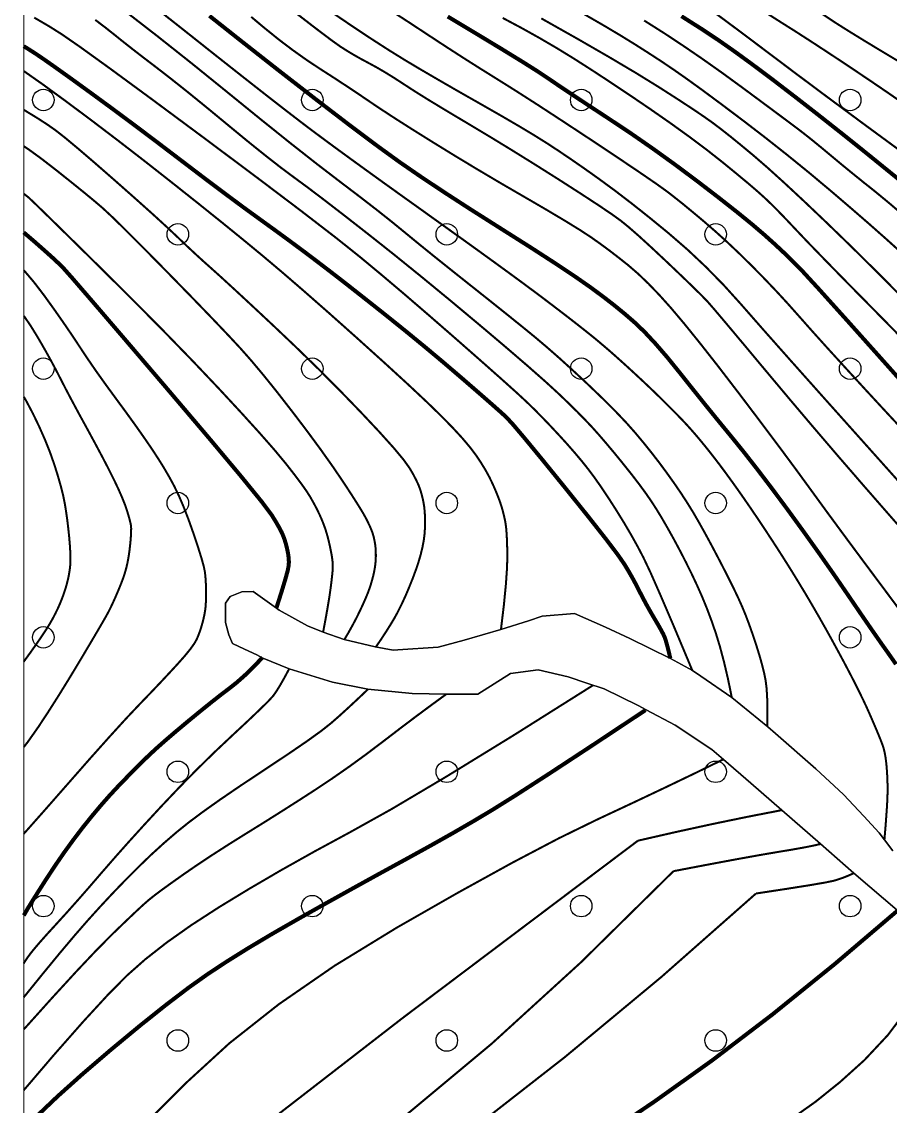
# Model space of a CAD drawing. Extents: x 396500 to 398250, y 1005980 to 1008200.
# Drawn here: x 396499.92 to 396532.22, y 1006619.97 to 1006660.33 of the extents above; entities that cross this region are included whole.
import ezdxf

# ---------------------------------------------------------------- set-up
doc = ezdxf.new("R2010")
doc.units = 0
doc.header["$LTSCALE"] = 0.5
doc.layers.get('0').update_dxf_attribs({"linetype": 'CONTINUOUS'})
doc.layers.add('ASSIST', color=7, linetype='CONTINUOUS', plot=False)
for name, color, linetype in [('DGX', 2, 'CONTINUOUS'), ('DMTZ', 3, 'CONTINUOUS'), ('ZBTZ', 3, 'CONTINUOUS')]:
    doc.layers.add(name, color=color, linetype=linetype)
doc.layers.add('绘图层', color=6, linetype='CONTINUOUS', lineweight=5)
doc.linetypes.add('10421', pattern='A,2,[150,AAA.SHX,S=1,R=0,X=0,Y=1],1e-11', length=2)
doc.linetypes.add('1161', pattern='A,0,[149,AAA.SHX,S=0.15,R=0,X=0,Y=0],-1.6', length=1.6)

# ---------------------------------------------------------------- blocks, each defined once
blk = doc.blocks.new('gc326')
blk.add_circle((0, 0), 0.8)

msp = doc.modelspace()

# ---------------------------------------------------------------- linework, layer by layer
at = {"layer": 'ASSIST', "linetype": '1161'}
msp.add_lwpolyline([(396532.561, 1006627.193), (396530.873, 1006628.65), (396529.628, 1006629.735), (396528.192, 1006630.995), (396527.041, 1006632.003), (396526.017, 1006632.884), (396525.589, 1006633.254), (396524.226, 1006634.159), (396523.144, 1006634.732), (396522.85, 1006634.887), (396521.589, 1006635.515), (396520.944, 1006635.725), (396520.251, 1006635.951), (396519.135, 1006636.217), (396518.096, 1006636.078), (396516.883, 1006635.307), (396515.715, 1006635.312), (396514.441, 1006635.333), (396512.8, 1006635.491), (396511.478, 1006635.755), (396509.869, 1006636.248), (396508.867, 1006636.66), (396508.667, 1006636.778), (396508.214, 1006636.989), (396507.76, 1006637.2), (396507.631, 1006637.52), (396507.502, 1006637.974), (396507.502, 1006638.395), (396507.502, 1006638.697), (396507.674, 1006638.945), (396508.106, 1006639.118), (396508.529, 1006639.127), (396509.394, 1006638.512), (396509.498, 1006638.437), (396510.552, 1006637.855), (396511.133, 1006637.616), (396511.921, 1006637.348), (396513.068, 1006637.076), (396513.74, 1006636.949), (396513.914, 1006636.96), (396515.41, 1006637.056), (396516.373, 1006637.316), (396517.747, 1006637.721), (396518.765, 1006638.044), (396519.28, 1006638.212), (396520.477, 1006638.307), (396521.628, 1006637.799), (396522.537, 1006637.385), (396524.046, 1006636.642), (396524.864, 1006636.191), (396525.183, 1006635.978), (396526.33, 1006635.19), (396527.672, 1006634.096), (396527.956, 1006633.85), (396529.457, 1006632.529), (396530.487, 1006631.577), (396531.235, 1006630.774), (396531.812, 1006630.152), (396532.007, 1006629.896), (396532.319, 1006629.481)], dxfattribs=at)
at = {"layer": 'DGX', "linetype": 'Continuous', "const_width": 0.075}
for points, elevation in [([(396500.392, 1006660.486), (396500.923, 1006660.176), (396501.404, 1006659.874), (396502.075, 1006659.41), (396503.18, 1006658.613), (396504.718, 1006657.483), (396506.689, 1006656.02), (396508.693, 1006654.521), (396510.33, 1006653.282), (396511.599, 1006652.303), (396512.5, 1006651.584), (396513.261, 1006650.952), (396514.107, 1006650.236), (396515.038, 1006649.434), (396516.056, 1006648.547), (396517.016, 1006647.702), (396517.778, 1006647.026), (396518.342, 1006646.519), (396518.706, 1006646.181), (396518.98, 1006645.915), (396519.269, 1006645.623), (396519.574, 1006645.305), (396519.894, 1006644.962), (396520.21, 1006644.615), (396520.499, 1006644.284), (396520.762, 1006643.971), (396520.998, 1006643.674), (396521.231, 1006643.362), (396521.483, 1006643.003), (396521.754, 1006642.596), (396522.044, 1006642.142), (396522.331, 1006641.676), (396522.593, 1006641.23), (396522.829, 1006640.805), (396523.041, 1006640.401), (396523.305, 1006639.843), (396523.696, 1006638.955), (396524.216, 1006637.737), (396524.864, 1006636.191)], 39.5), ([(396502.661, 1006660.402), (396503.054, 1006660.103), (396503.366, 1006659.855), (396503.667, 1006659.613), (396504.026, 1006659.33), (396504.443, 1006659.006), (396504.919, 1006658.643), (396505.462, 1006658.222), (396506.083, 1006657.729), (396506.78, 1006657.162), (396507.555, 1006656.522), (396508.322, 1006655.89), (396508.997, 1006655.347), (396509.578, 1006654.893), (396510.067, 1006654.529), (396510.571, 1006654.158), (396511.196, 1006653.684), (396511.943, 1006653.107), (396512.812, 1006652.428), (396513.764, 1006651.673), (396514.759, 1006650.868), (396515.798, 1006650.013), (396516.882, 1006649.108), (396517.898, 1006648.248), (396518.736, 1006647.527), (396519.397, 1006646.944), (396519.881, 1006646.5), (396520.256, 1006646.141), (396520.59, 1006645.811), (396520.884, 1006645.511), (396521.139, 1006645.241), (396521.385, 1006644.966), (396521.658, 1006644.649), (396521.957, 1006644.292), (396522.282, 1006643.894), (396522.601, 1006643.494), (396522.881, 1006643.129), (396523.122, 1006642.801), (396523.325, 1006642.508), (396523.516, 1006642.214), (396523.72, 1006641.879), (396523.937, 1006641.504), (396524.169, 1006641.088), (396524.401, 1006640.655), (396524.623, 1006640.223), (396524.834, 1006639.795), (396525.035, 1006639.369), (396525.226, 1006638.938), (396525.407, 1006638.496), (396525.577, 1006638.042), (396525.738, 1006637.577), (396525.891, 1006637.074), (396526.041, 1006636.509), (396526.188, 1006635.881), (396526.33, 1006635.19)], 39), ([(396503.684, 1006660.794), (396504.968, 1006659.798), (396506.264, 1006658.77), (396507.574, 1006657.709), (396508.822, 1006656.694), (396509.933, 1006655.802), (396510.908, 1006655.035), (396511.746, 1006654.392), (396512.474, 1006653.838), (396513.118, 1006653.34), (396513.678, 1006652.896), (396514.154, 1006652.507), (396514.634, 1006652.112), (396515.206, 1006651.648), (396515.87, 1006651.115), (396516.626, 1006650.514), (396517.378, 1006649.916), (396518.031, 1006649.393), (396518.585, 1006648.946), (396519.039, 1006648.574), (396519.464, 1006648.214), (396519.932, 1006647.803), (396520.441, 1006647.34), (396520.993, 1006646.826), (396521.532, 1006646.308), (396522.005, 1006645.836), (396522.411, 1006645.408), (396522.75, 1006645.025), (396523.052, 1006644.662), (396523.348, 1006644.294), (396523.637, 1006643.919), (396523.92, 1006643.537), (396524.189, 1006643.159), (396524.439, 1006642.793), (396524.67, 1006642.438), (396524.882, 1006642.095), (396525.095, 1006641.729), (396525.331, 1006641.306), (396525.591, 1006640.826), (396525.873, 1006640.289), (396526.147, 1006639.757), (396526.378, 1006639.294), (396526.567, 1006638.898), (396526.714, 1006638.571), (396526.842, 1006638.261), (396526.971, 1006637.919), (396527.104, 1006637.545), (396527.239, 1006637.138), (396527.363, 1006636.738), (396527.463, 1006636.382), (396527.539, 1006636.071), (396527.591, 1006635.804), (396527.626, 1006635.515), (396527.647, 1006635.136), (396527.657, 1006634.669), (396527.654, 1006634.112)], 38.5), ([(396532.007, 1006629.896), (396532.034, 1006630.225), (396532.058, 1006630.526), (396532.078, 1006630.799), (396532.095, 1006631.045), (396532.108, 1006631.262), (396532.117, 1006631.452), (396532.122, 1006631.615), (396532.123, 1006631.749), (396532.123, 1006631.869), (396532.121, 1006631.987), (396532.117, 1006632.104), (396532.113, 1006632.218), (396532.107, 1006632.331), (396532.1, 1006632.443), (396532.092, 1006632.553), (396532.083, 1006632.66), (396532.072, 1006632.765), (396532.06, 1006632.864), (396532.047, 1006632.958), (396532.032, 1006633.046), (396532.017, 1006633.128), (396532, 1006633.206), (396531.981, 1006633.278), (396531.962, 1006633.344), (396531.936, 1006633.419), (396531.9, 1006633.517), (396531.853, 1006633.638), (396531.794, 1006633.782), (396531.725, 1006633.948), (396531.645, 1006634.137), (396531.554, 1006634.349), (396531.452, 1006634.584), (396531.336, 1006634.842), (396531.203, 1006635.125), (396531.053, 1006635.432), (396530.887, 1006635.764), (396530.703, 1006636.12), (396530.503, 1006636.5), (396530.286, 1006636.904), (396530.052, 1006637.333), (396529.808, 1006637.773), (396529.56, 1006638.209), (396529.31, 1006638.642), (396529.057, 1006639.071), (396528.8, 1006639.496), (396528.541, 1006639.919), (396528.278, 1006640.337), (396528.013, 1006640.753), (396527.748, 1006641.159), (396527.49, 1006641.551), (396527.237, 1006641.929), (396526.99, 1006642.292), (396526.749, 1006642.641), (396526.514, 1006642.976), (396526.284, 1006643.296), (396526.061, 1006643.602), (396525.843, 1006643.894), (396525.629, 1006644.172), (396525.421, 1006644.436), (396525.218, 1006644.686), (396525.02, 1006644.923), (396524.826, 1006645.146), (396524.638, 1006645.355), (396524.454, 1006645.55), (396524.271, 1006645.739), (396524.081, 1006645.932), (396523.885, 1006646.128), (396523.683, 1006646.327), (396523.476, 1006646.529), (396523.262, 1006646.734), (396523.042, 1006646.942), (396522.817, 1006647.152), (396522.592, 1006647.36), (396522.376, 1006647.558), (396522.167, 1006647.746), (396521.967, 1006647.925), (396521.775, 1006648.094), (396521.59, 1006648.253), (396521.414, 1006648.402), (396521.246, 1006648.542), (396521.072, 1006648.684), (396520.877, 1006648.839), (396520.662, 1006649.009), (396520.427, 1006649.193), (396520.172, 1006649.391), (396519.896, 1006649.603), (396519.6, 1006649.829), (396519.283, 1006650.069), (396518.928, 1006650.335), (396518.516, 1006650.641), (396518.046, 1006650.986), (396517.519, 1006651.37), (396516.935, 1006651.793), (396516.293, 1006652.256), (396515.594, 1006652.757), (396514.838, 1006653.299), (396514.082, 1006653.84), (396513.384, 1006654.341), (396512.743, 1006654.804), (396512.16, 1006655.227), (396511.634, 1006655.611), (396511.166, 1006655.956), (396510.756, 1006656.262), (396510.403, 1006656.528), (396510.058, 1006656.793), (396509.669, 1006657.093), (396509.237, 1006657.429), (396508.763, 1006657.8), (396508.245, 1006658.207), (396507.684, 1006658.65), (396507.079, 1006659.128), (396506.432, 1006659.642), (396505.774, 1006660.164), (396505.138, 1006660.665)], 38), ([(396533.093, 1006637.743), (396532.211, 1006638.931), (396531.303, 1006640.149), (396530.507, 1006641.223), (396529.823, 1006642.153), (396529.252, 1006642.939), (396528.7, 1006643.696), (396528.073, 1006644.543), (396527.371, 1006645.479), (396526.595, 1006646.505), (396525.828, 1006647.505), (396525.153, 1006648.365), (396524.571, 1006649.086), (396524.081, 1006649.668), (396523.648, 1006650.152), (396523.236, 1006650.581), (396522.847, 1006650.954), (396522.479, 1006651.272), (396522.125, 1006651.553), (396521.78, 1006651.819), (396521.442, 1006652.068), (396521.112, 1006652.302), (396520.713, 1006652.565), (396520.167, 1006652.902), (396519.475, 1006653.315), (396518.637, 1006653.803), (396517.74, 1006654.324), (396516.871, 1006654.839), (396516.03, 1006655.347), (396515.216, 1006655.848), (396514.468, 1006656.316), (396513.821, 1006656.728), (396513.276, 1006657.084), (396512.833, 1006657.382), (396512.425, 1006657.66), (396511.987, 1006657.951), (396511.519, 1006658.258), (396511.021, 1006658.578), (396510.508, 1006658.919), (396509.993, 1006659.285), (396509.478, 1006659.676), (396508.962, 1006660.093), (396508.459, 1006660.514)], 37), ([(396532.792, 1006641.288), (396532.121, 1006642.053), (396531.267, 1006643.032), (396530.325, 1006644.121), (396529.392, 1006645.211), (396528.467, 1006646.304), (396527.55, 1006647.399), (396526.733, 1006648.378), (396526.11, 1006649.122), (396525.679, 1006649.631), (396525.441, 1006649.905), (396525.239, 1006650.115), (396524.919, 1006650.433), (396524.479, 1006650.858), (396523.921, 1006651.39), (396523.349, 1006651.926), (396522.872, 1006652.362), (396522.487, 1006652.698), (396522.197, 1006652.934), (396521.871, 1006653.168), (396521.382, 1006653.499), (396520.73, 1006653.926), (396519.915, 1006654.45), (396519.027, 1006655.011), (396518.158, 1006655.551), (396517.309, 1006656.07), (396516.479, 1006656.567), (396515.717, 1006657.022), (396515.071, 1006657.414), (396514.542, 1006657.744), (396514.13, 1006658.012), (396513.783, 1006658.238), (396513.45, 1006658.444), (396513.132, 1006658.63), (396512.828, 1006658.795), (396512.539, 1006658.95), (396512.266, 1006659.105), (396512.01, 1006659.259), (396511.77, 1006659.412), (396511.417, 1006659.665), (396510.822, 1006660.115), (396509.985, 1006660.762)], 36.5), ([(396511.376, 1006660.739), (396512.191, 1006660.185), (396512.927, 1006659.696), (396513.583, 1006659.273), (396514.159, 1006658.916), (396514.734, 1006658.572), (396515.388, 1006658.19), (396516.119, 1006657.768), (396516.928, 1006657.307), (396517.722, 1006656.854), (396518.407, 1006656.454), (396518.983, 1006656.108), (396519.45, 1006655.816), (396519.882, 1006655.533), (396520.352, 1006655.215), (396520.861, 1006654.862), (396521.407, 1006654.473), (396521.992, 1006654.043), (396522.615, 1006653.565), (396523.276, 1006653.04), (396523.976, 1006652.466), (396524.683, 1006651.853), (396525.369, 1006651.207), (396526.034, 1006650.528), (396526.677, 1006649.816), (396527.457, 1006648.925), (396528.534, 1006647.709), (396529.907, 1006646.167), (396531.577, 1006644.299), (396533.216, 1006642.464)], 36), ([(396513.777, 1006660.667), (396514.346, 1006660.297), (396514.99, 1006659.873), (396515.663, 1006659.431), (396516.322, 1006659.005), (396516.965, 1006658.597), (396517.594, 1006658.205), (396518.279, 1006657.775), (396519.095, 1006657.252), (396520.04, 1006656.635), (396521.115, 1006655.926), (396522.144, 1006655.24), (396522.953, 1006654.694), (396523.541, 1006654.29), (396523.909, 1006654.026), (396524.188, 1006653.81), (396524.512, 1006653.552), (396524.879, 1006653.249), (396525.291, 1006652.904), (396525.73, 1006652.523), (396526.178, 1006652.116), (396526.636, 1006651.682), (396527.102, 1006651.222), (396527.562, 1006650.753), (396528, 1006650.292), (396528.416, 1006649.84), (396528.81, 1006649.397), (396529.255, 1006648.893), (396529.823, 1006648.261), (396530.515, 1006647.5), (396531.331, 1006646.61), (396532.143, 1006645.731), (396532.823, 1006645.001)], 35.5), ([(396517.809, 1006660.475), (396518.506, 1006660.104), (396519.181, 1006659.727), (396519.834, 1006659.345), (396520.465, 1006658.957), (396521.106, 1006658.547), (396521.792, 1006658.098), (396522.522, 1006657.611), (396523.296, 1006657.084), (396524.061, 1006656.551), (396524.766, 1006656.042), (396525.409, 1006655.559), (396525.992, 1006655.1), (396526.502, 1006654.682), (396526.932, 1006654.325), (396527.279, 1006654.027), (396527.545, 1006653.788), (396527.786, 1006653.557), (396528.061, 1006653.282), (396528.369, 1006652.963), (396528.71, 1006652.601), (396529.164, 1006652.122), (396529.808, 1006651.456), (396530.644, 1006650.601), (396531.671, 1006649.558), (396532.719, 1006648.491)], 34.5), ([(396519.247, 1006660.457), (396520.605, 1006659.69), (396521.783, 1006659.01), (396522.78, 1006658.418), (396523.596, 1006657.914), (396524.268, 1006657.484), (396524.83, 1006657.116), (396525.284, 1006656.81), (396525.628, 1006656.566), (396525.939, 1006656.33), (396526.295, 1006656.049), (396526.696, 1006655.722), (396527.142, 1006655.351), (396527.662, 1006654.9), (396528.286, 1006654.335), (396529.014, 1006653.657), (396529.847, 1006652.865), (396530.768, 1006651.972), (396531.761, 1006650.989), (396532.825, 1006649.917)], 34), ([(396520.841, 1006660.614), (396521.601, 1006660.175), (396522.201, 1006659.817), (396522.711, 1006659.502), (396523.201, 1006659.191), (396523.672, 1006658.884), (396524.123, 1006658.581), (396524.617, 1006658.236), (396525.215, 1006657.804), (396525.917, 1006657.283), (396526.724, 1006656.676), (396527.572, 1006656.024), (396528.395, 1006655.373), (396529.195, 1006654.723), (396529.97, 1006654.074), (396530.71, 1006653.441), (396531.405, 1006652.838), (396532.053, 1006652.265), (396532.655, 1006651.723)], 33.5), ([(396525.742, 1006660.634), (396526.634, 1006659.971), (396527.618, 1006659.23), (396528.71, 1006658.407), (396529.927, 1006657.498), (396531.269, 1006656.504), (396532.737, 1006655.425)], 32), ([(396527.608, 1006660.663), (396528.15, 1006660.318), (396528.699, 1006659.972), (396529.307, 1006659.58), (396529.976, 1006659.142), (396530.704, 1006658.659), (396531.43, 1006658.171), (396532.09, 1006657.722), (396532.685, 1006657.31)], 31.5), ([(396529.662, 1006660.642), (396530.238, 1006660.262), (396530.677, 1006659.985), (396531.237, 1006659.64), (396531.917, 1006659.228), (396532.718, 1006658.747)], 31), ([(396523.072, 1006660.378), (396523.813, 1006659.909), (396524.518, 1006659.443), (396525.244, 1006658.946), (396525.991, 1006658.417), (396526.757, 1006657.857), (396527.466, 1006657.331), (396528.039, 1006656.905), (396528.475, 1006656.579), (396528.776, 1006656.354), (396529.028, 1006656.16), (396529.318, 1006655.929), (396529.647, 1006655.661), (396530.014, 1006655.355), (396530.406, 1006655.028), (396530.81, 1006654.697), (396531.225, 1006654.361), (396531.653, 1006654.021), (396532.187, 1006653.581), (396532.924, 1006652.949)], 33), ([(396500, 1006658.499), (396500.025, 1006658.482), (396500.694, 1006658.012), (396501.538, 1006657.396), (396502.483, 1006656.691), (396503.452, 1006655.954), (396504.446, 1006655.186), (396505.465, 1006654.385), (396506.451, 1006653.602), (396507.347, 1006652.883), (396508.151, 1006652.229), (396508.865, 1006651.64), (396509.588, 1006651.03), (396510.42, 1006650.311), (396511.361, 1006649.484), (396512.41, 1006648.548), (396513.432, 1006647.625), (396514.293, 1006646.836), (396514.991, 1006646.181), (396515.527, 1006645.66), (396515.95, 1006645.228), (396516.307, 1006644.84), (396516.598, 1006644.495), (396516.824, 1006644.195), (396517.008, 1006643.919), (396517.173, 1006643.648), (396517.319, 1006643.381), (396517.445, 1006643.118), (396517.554, 1006642.869), (396517.645, 1006642.643), (396517.72, 1006642.44), (396517.778, 1006642.26), (396517.824, 1006642.095), (396517.863, 1006641.934), (396517.897, 1006641.78), (396517.923, 1006641.63), (396517.945, 1006641.451), (396517.962, 1006641.205), (396517.975, 1006640.893), (396517.984, 1006640.515), (396517.974, 1006640.032), (396517.931, 1006639.406), (396517.856, 1006638.635), (396517.747, 1006637.721)], 40.5), ([(396500, 1006657.055), (396500.067, 1006657.016), (396500.511, 1006656.745), (396500.886, 1006656.502), (396501.192, 1006656.287), (396501.533, 1006656.019), (396502.015, 1006655.618), (396502.637, 1006655.084), (396503.399, 1006654.418), (396504.168, 1006653.737), (396504.813, 1006653.159), (396505.332, 1006652.684), (396505.725, 1006652.313), (396506.05, 1006652.003), (396506.362, 1006651.711), (396506.661, 1006651.437), (396506.948, 1006651.181), (396507.302, 1006650.863), (396507.805, 1006650.402), (396508.457, 1006649.797), (396509.257, 1006649.049), (396510.117, 1006648.232), (396510.95, 1006647.42), (396511.755, 1006646.611), (396512.532, 1006645.807), (396513.219, 1006645.075), (396513.751, 1006644.483), (396514.128, 1006644.032), (396514.351, 1006643.72), (396514.485, 1006643.488), (396514.596, 1006643.276), (396514.684, 1006643.084), (396514.748, 1006642.911), (396514.797, 1006642.749), (396514.837, 1006642.588), (396514.87, 1006642.428), (396514.894, 1006642.269), (396514.911, 1006642.102), (396514.921, 1006641.918), (396514.924, 1006641.716), (396514.92, 1006641.496), (396514.905, 1006641.264), (396514.874, 1006641.023), (396514.827, 1006640.774), (396514.765, 1006640.517), (396514.686, 1006640.244), (396514.587, 1006639.948), (396514.47, 1006639.63), (396514.333, 1006639.288), (396514.189, 1006638.95), (396514.048, 1006638.645), (396513.912, 1006638.372), (396513.779, 1006638.13), (396513.638, 1006637.895), (396513.478, 1006637.64), (396513.298, 1006637.365), (396513.099, 1006637.07)], 41), ([(396500, 1006655.702), (396500.194, 1006655.574), (396500.65, 1006655.242), (396501.204, 1006654.813), (396501.763, 1006654.368), (396502.235, 1006653.986), (396502.621, 1006653.668), (396502.921, 1006653.412), (396503.267, 1006653.091), (396503.791, 1006652.579), (396504.494, 1006651.874), (396505.376, 1006650.977), (396506.273, 1006650.057), (396507.02, 1006649.283), (396507.618, 1006648.654), (396508.066, 1006648.172), (396508.467, 1006647.718), (396508.92, 1006647.177), (396509.426, 1006646.547), (396509.985, 1006645.828), (396510.542, 1006645.094), (396511.041, 1006644.416), (396511.482, 1006643.795), (396511.866, 1006643.23), (396512.187, 1006642.74), (396512.439, 1006642.344), (396512.623, 1006642.042), (396512.738, 1006641.833), (396512.813, 1006641.681), (396512.876, 1006641.547), (396512.925, 1006641.432), (396512.962, 1006641.334), (396512.991, 1006641.243), (396513.017, 1006641.146), (396513.04, 1006641.044), (396513.061, 1006640.935), (396513.077, 1006640.82), (396513.088, 1006640.699), (396513.093, 1006640.57), (396513.094, 1006640.436), (396513.089, 1006640.296), (396513.076, 1006640.155), (396513.057, 1006640.013), (396513.03, 1006639.868), (396512.998, 1006639.721), (396512.959, 1006639.571), (396512.915, 1006639.419), (396512.865, 1006639.264), (396512.803, 1006639.093), (396512.722, 1006638.895), (396512.623, 1006638.67), (396512.505, 1006638.417), (396512.374, 1006638.15), (396512.233, 1006637.883), (396512.084, 1006637.615), (396511.927, 1006637.346)], 41.5), ([(396500, 1006653.932), (396500.05, 1006653.896), (396500.172, 1006653.801), (396500.405, 1006653.58), (396500.935, 1006653.064), (396501.76, 1006652.254), (396502.88, 1006651.15), (396504.104, 1006649.934), (396505.239, 1006648.786), (396506.285, 1006647.707), (396507.243, 1006646.696), (396508.084, 1006645.788), (396508.783, 1006645.017), (396509.338, 1006644.384), (396509.75, 1006643.887), (396510.061, 1006643.489), (396510.315, 1006643.152), (396510.51, 1006642.876), (396510.647, 1006642.661), (396510.75, 1006642.48), (396510.844, 1006642.308), (396510.928, 1006642.144), (396511.002, 1006641.989), (396511.069, 1006641.839), (396511.13, 1006641.69), (396511.185, 1006641.542), (396511.235, 1006641.396), (396511.281, 1006641.242), (396511.326, 1006641.072), (396511.37, 1006640.886), (396511.414, 1006640.682), (396511.451, 1006640.485), (396511.477, 1006640.314), (396511.491, 1006640.171), (396511.494, 1006640.055), (396511.488, 1006639.93), (396511.472, 1006639.757), (396511.448, 1006639.539), (396511.415, 1006639.273), (396511.369, 1006638.953), (396511.307, 1006638.57), (396511.228, 1006638.125), (396511.133, 1006637.616)], 41.5), ([(396500, 1006651.088), (396500.018, 1006651.07), (396500.38, 1006650.643), (396500.752, 1006650.157), (396501.116, 1006649.651), (396501.458, 1006649.164), (396501.777, 1006648.696), (396502.074, 1006648.248), (396502.372, 1006647.798), (396502.695, 1006647.327), (396503.045, 1006646.836), (396503.42, 1006646.323), (396503.792, 1006645.817), (396504.134, 1006645.343), (396504.445, 1006644.903), (396504.725, 1006644.495), (396504.978, 1006644.111), (396505.208, 1006643.743), (396505.414, 1006643.39), (396505.596, 1006643.053), (396505.769, 1006642.694), (396505.947, 1006642.279), (396506.13, 1006641.805), (396506.318, 1006641.275), (396506.487, 1006640.766), (396506.613, 1006640.361), (396506.697, 1006640.058), (396506.737, 1006639.857), (396506.755, 1006639.701), (396506.768, 1006639.532), (396506.776, 1006639.349), (396506.78, 1006639.152), (396506.78, 1006638.959), (396506.776, 1006638.785), (396506.768, 1006638.632), (396506.756, 1006638.499), (396506.737, 1006638.372), (396506.712, 1006638.236), (396506.68, 1006638.091), (396506.64, 1006637.937), (396506.594, 1006637.781), (396506.544, 1006637.631), (396506.49, 1006637.487), (396506.431, 1006637.348), (396506.341, 1006637.19), (396506.193, 1006636.984), (396505.988, 1006636.733), (396505.725, 1006636.435), (396505.416, 1006636.1), (396505.076, 1006635.736), (396504.703, 1006635.344), (396504.299, 1006634.924), (396503.814, 1006634.411), (396503.203, 1006633.74), (396502.463, 1006632.911), (396501.597, 1006631.924), (396500.715, 1006630.918), (396500, 1006630.112)], 43), ([(396500, 1006649.391), (396500.027, 1006649.356), (396500.263, 1006649.011), (396500.512, 1006648.606), (396500.756, 1006648.185), (396500.976, 1006647.792), (396501.173, 1006647.426), (396501.347, 1006647.089), (396501.531, 1006646.729), (396501.758, 1006646.297), (396502.029, 1006645.791), (396502.345, 1006645.213), (396502.661, 1006644.631), (396502.936, 1006644.114), (396503.171, 1006643.661), (396503.364, 1006643.274), (396503.523, 1006642.937), (396503.655, 1006642.638), (396503.76, 1006642.375), (396503.838, 1006642.15), (396503.895, 1006641.959), (396503.94, 1006641.801), (396503.971, 1006641.673), (396503.989, 1006641.578), (396503.996, 1006641.476), (396503.993, 1006641.331), (396503.982, 1006641.142), (396503.962, 1006640.909), (396503.934, 1006640.663), (396503.901, 1006640.434), (396503.863, 1006640.222), (396503.819, 1006640.027), (396503.764, 1006639.831), (396503.692, 1006639.614), (396503.603, 1006639.378), (396503.497, 1006639.121), (396503.388, 1006638.87), (396503.287, 1006638.649), (396503.195, 1006638.458), (396503.112, 1006638.299), (396502.99, 1006638.083), (396502.782, 1006637.725), (396502.488, 1006637.226), (396502.107, 1006636.584), (396501.691, 1006635.894), (396501.291, 1006635.247), (396500.908, 1006634.644), (396500.54, 1006634.085), (396500.158, 1006633.542), (396500, 1006633.336)], 43.5), ([(396500, 1006646.382), (396500.079, 1006646.25), (396500.34, 1006645.756), (396500.581, 1006645.254), (396500.795, 1006644.769), (396500.981, 1006644.301), (396501.139, 1006643.85), (396501.272, 1006643.428), (396501.381, 1006643.046), (396501.466, 1006642.703), (396501.527, 1006642.4), (396501.575, 1006642.109), (396501.618, 1006641.802), (396501.657, 1006641.48), (396501.692, 1006641.143), (396501.719, 1006640.82), (396501.734, 1006640.541), (396501.738, 1006640.306), (396501.73, 1006640.116), (396501.711, 1006639.946), (396501.684, 1006639.773), (396501.648, 1006639.597), (396501.604, 1006639.418), (396501.552, 1006639.237), (396501.492, 1006639.054), (396501.425, 1006638.87), (396501.35, 1006638.684), (396501.268, 1006638.499), (396501.178, 1006638.314), (396501.082, 1006638.13), (396500.979, 1006637.947), (396500.852, 1006637.741), (396500.685, 1006637.487), (396500.477, 1006637.184), (396500.23, 1006636.834), (396500, 1006636.519)], 44)]:
    msp.add_lwpolyline(points, dxfattribs=dict(at, elevation=elevation))
at = {"layer": 'DGX', "color": 3, "linetype": 'Continuous', "lineweight": -2, "const_width": 0.15}
for points, elevation in [([(396506.904, 1006660.554), (396508.049, 1006659.646), (396509.47, 1006658.529), (396510.923, 1006657.4), (396512.159, 1006656.453), (396513.179, 1006655.689), (396513.982, 1006655.107), (396514.739, 1006654.585), (396515.619, 1006653.998), (396516.622, 1006653.348), (396517.748, 1006652.633), (396518.847, 1006651.937), (396519.769, 1006651.34), (396520.514, 1006650.843), (396521.082, 1006650.446), (396521.544, 1006650.104), (396521.973, 1006649.771), (396522.367, 1006649.448), (396522.728, 1006649.134), (396523.091, 1006648.785), (396523.492, 1006648.354), (396523.933, 1006647.843), (396524.412, 1006647.251), (396524.905, 1006646.63), (396525.386, 1006646.03), (396525.854, 1006645.453), (396526.309, 1006644.899), (396526.777, 1006644.321), (396527.281, 1006643.676), (396527.823, 1006642.964), (396528.402, 1006642.184), (396528.989, 1006641.376), (396529.557, 1006640.581), (396530.105, 1006639.797), (396530.634, 1006639.026), (396531.12, 1006638.312), (396531.54, 1006637.701), (396531.894, 1006637.193), (396532.182, 1006636.787), (396532.436, 1006636.424)], 37.5), ([(396515.767, 1006660.526), (396516.779, 1006659.919), (396517.761, 1006659.325), (396518.547, 1006658.842), (396519.137, 1006658.469), (396519.531, 1006658.206), (396519.893, 1006657.958), (396520.385, 1006657.629), (396521.006, 1006657.218), (396521.757, 1006656.725), (396522.576, 1006656.18), (396523.4, 1006655.608), (396524.229, 1006655.01), (396525.063, 1006654.387), (396525.845, 1006653.786), (396526.517, 1006653.257), (396527.08, 1006652.799), (396527.532, 1006652.412), (396527.921, 1006652.063), (396528.29, 1006651.718), (396528.64, 1006651.375), (396528.971, 1006651.036), (396529.536, 1006650.421), (396530.588, 1006649.252), (396532.126, 1006647.529), (396534.151, 1006645.251)], 35), ([(396524.457, 1006660.54), (396525.21, 1006660.062), (396525.823, 1006659.655), (396526.41, 1006659.244), (396527.084, 1006658.753), (396527.846, 1006658.182), (396528.695, 1006657.53), (396529.585, 1006656.837), (396530.467, 1006656.14), (396531.341, 1006655.439), (396532.208, 1006654.735), (396533.054, 1006654.046)], 32.5), ([(396500, 1006659.422), (396500.178, 1006659.313), (396500.453, 1006659.137), (396500.761, 1006658.927), (396501.199, 1006658.619), (396501.767, 1006658.212), (396502.465, 1006657.706), (396503.247, 1006657.133), (396504.069, 1006656.522), (396504.93, 1006655.874), (396505.831, 1006655.188), (396506.707, 1006654.521), (396507.496, 1006653.928), (396508.196, 1006653.408), (396508.809, 1006652.963), (396509.367, 1006652.559), (396509.906, 1006652.164), (396510.425, 1006651.779), (396510.924, 1006651.402), (396511.446, 1006651.002), (396512.034, 1006650.545), (396512.687, 1006650.031), (396513.407, 1006649.461), (396514.152, 1006648.862), (396514.882, 1006648.264), (396515.597, 1006647.665), (396516.297, 1006647.066), (396516.921, 1006646.525), (396517.406, 1006646.101), (396517.753, 1006645.793), (396517.961, 1006645.601), (396518.202, 1006645.337), (396518.646, 1006644.812), (396519.293, 1006644.026), (396520.142, 1006642.979), (396520.993, 1006641.919), (396521.643, 1006641.092), (396522.093, 1006640.498), (396522.342, 1006640.138), (396522.488, 1006639.894), (396522.628, 1006639.65), (396522.761, 1006639.404), (396522.887, 1006639.158), (396523.014, 1006638.909), (396523.149, 1006638.657), (396523.292, 1006638.402), (396523.443, 1006638.143), (396523.584, 1006637.904), (396523.694, 1006637.71), (396523.774, 1006637.56), (396523.824, 1006637.455), (396523.865, 1006637.342), (396523.915, 1006637.169), (396523.975, 1006636.935), (396524.046, 1006636.642)], 40), ([(396500, 1006652.493), (396500.388, 1006652.16), (396500.762, 1006651.83), (396501.066, 1006651.557), (396501.3, 1006651.339), (396501.464, 1006651.178), (396501.801, 1006650.798), (396502.553, 1006649.927), (396503.721, 1006648.564), (396505.304, 1006646.71), (396506.892, 1006644.838), (396508.075, 1006643.425), (396508.852, 1006642.47), (396509.223, 1006641.973), (396509.376, 1006641.724), (396509.498, 1006641.512), (396509.59, 1006641.337), (396509.651, 1006641.198), (396509.696, 1006641.074), (396509.737, 1006640.942), (396509.775, 1006640.801), (396509.809, 1006640.651), (396509.837, 1006640.502), (396509.854, 1006640.362), (396509.86, 1006640.231), (396509.855, 1006640.109), (396509.819, 1006639.921), (396509.73, 1006639.592), (396509.588, 1006639.122), (396509.394, 1006638.512)], 42.5), ([(396508.882, 1006636.678), (396508.541, 1006636.322), (396508.222, 1006636.011), (396507.922, 1006635.745), (396507.643, 1006635.524), (396507.346, 1006635.299), (396506.992, 1006635.02), (396506.581, 1006634.689), (396506.114, 1006634.305), (396505.65, 1006633.917), (396505.252, 1006633.575), (396504.918, 1006633.279), (396504.649, 1006633.029), (396504.402, 1006632.788), (396504.133, 1006632.52), (396503.842, 1006632.224), (396503.53, 1006631.902), (396503.204, 1006631.552), (396502.872, 1006631.175), (396502.534, 1006630.772), (396502.189, 1006630.342), (396501.844, 1006629.888), (396501.501, 1006629.415), (396501.161, 1006628.921), (396500.825, 1006628.408), (396500.527, 1006627.94), (396500.303, 1006627.584), (396500.153, 1006627.34), (396500.078, 1006627.206), (396500.014, 1006627.098), (396500, 1006627.078)], 42.5)]:
    msp.add_lwpolyline(points, dxfattribs=dict(at, elevation=elevation))
at = {"layer": 'DGX', "linetype": 'Continuous', "const_width": 0.075}
for points in [[(396509.869, 1006636.248), (396509.684, 1006635.904), (396509.524, 1006635.623), (396509.387, 1006635.403), (396509.274, 1006635.245), (396509.103, 1006635.058), (396508.793, 1006634.751), (396508.344, 1006634.323), (396507.756, 1006633.775), (396507.099, 1006633.156), (396506.444, 1006632.513), (396505.79, 1006631.848), (396505.137, 1006631.159), (396504.507, 1006630.477), (396503.921, 1006629.831), (396503.378, 1006629.219), (396502.878, 1006628.644), (396502.415, 1006628.106), (396501.981, 1006627.611), (396501.577, 1006627.157), (396501.202, 1006626.745), (396500.871, 1006626.383), (396500.601, 1006626.079), (396500.391, 1006625.833), (396500.241, 1006625.646), (396500.129, 1006625.492), (396500.034, 1006625.348), (396500, 1006625.288)], [(396512.8, 1006635.491), (396512.401, 1006635.113), (396512.04, 1006634.777), (396511.715, 1006634.482), (396511.426, 1006634.229), (396511.069, 1006633.947), (396510.54, 1006633.565), (396509.837, 1006633.084), (396508.962, 1006632.502), (396508.064, 1006631.906), (396507.294, 1006631.38), (396506.652, 1006630.924), (396506.137, 1006630.539), (396505.682, 1006630.172), (396505.218, 1006629.772), (396504.744, 1006629.34), (396504.261, 1006628.874), (396503.778, 1006628.389), (396503.304, 1006627.897), (396502.84, 1006627.399), (396502.384, 1006626.895), (396501.897, 1006626.335), (396501.337, 1006625.67), (396500.705, 1006624.901), (396499.999, 1006624.028)], [(396500, 1006620.57), (396501.117, 1006621.879), (396502.22, 1006623.133), (396503.128, 1006624.121), (396503.842, 1006624.843), (396504.519, 1006625.443), (396505.315, 1006626.067), (396506.231, 1006626.715), (396507.267, 1006627.386), (396508.392, 1006628.071), (396509.576, 1006628.763), (396510.818, 1006629.46), (396512.118, 1006630.164), (396513.682, 1006631.036), (396515.713, 1006632.241), (396518.213, 1006633.778), (396521.181, 1006635.648)], [(396515.715, 1006635.312), (396515.17, 1006634.914), (396514.597, 1006634.489), (396513.998, 1006634.036), (396513.372, 1006633.556), (396512.734, 1006633.073), (396512.101, 1006632.612), (396511.473, 1006632.174), (396510.849, 1006631.758), (396510.221, 1006631.352), (396509.578, 1006630.942), (396508.922, 1006630.529), (396508.252, 1006630.113), (396507.6, 1006629.705), (396506.996, 1006629.317), (396506.442, 1006628.949), (396505.937, 1006628.601), (396505.496, 1006628.288), (396505.135, 1006628.027), (396504.855, 1006627.816), (396504.655, 1006627.657), (396504.45, 1006627.478), (396504.157, 1006627.206), (396503.774, 1006626.842), (396503.303, 1006626.387), (396502.709, 1006625.788), (396501.961, 1006624.996), (396501.058, 1006624.011), (396500, 1006622.832)], [(396528.192, 1006630.995), (396526.919, 1006630.748), (396525.603, 1006630.476), (396524.243, 1006630.179), (396522.839, 1006629.858)], [(396529.628, 1006629.735), (396529.363, 1006629.674), (396529.016, 1006629.605), (396528.585, 1006629.528), (396528.07, 1006629.443), (396527.409, 1006629.33), (396526.537, 1006629.173), (396525.455, 1006628.971), (396524.162, 1006628.724)], [(396530.873, 1006628.65), (396530.673, 1006628.562), (396530.481, 1006628.485), (396530.299, 1006628.421), (396530.126, 1006628.368), (396529.819, 1006628.304), (396529.234, 1006628.203), (396528.37, 1006628.066), (396527.229, 1006627.892)]]:
    msp.add_lwpolyline(points, dxfattribs=at)
at = {"layer": 'DGX', "color": 3, "linetype": 'Continuous', "lineweight": -2, "const_width": 0.15}
msp.add_lwpolyline([(396523.12, 1006634.716), (396521.138, 1006633.401), (396519.53, 1006632.345), (396518.295, 1006631.547), (396517.432, 1006631.007), (396516.722, 1006630.583), (396515.943, 1006630.132), (396515.095, 1006629.655), (396514.179, 1006629.15), (396513.218, 1006628.625), (396512.239, 1006628.084), (396511.242, 1006627.529), (396510.227, 1006626.958), (396509.247, 1006626.395), (396508.358, 1006625.865), (396507.559, 1006625.366), (396506.85, 1006624.899), (396506.127, 1006624.385), (396505.287, 1006623.745), (396504.328, 1006622.979), (396503.251, 1006622.087), (396502.188, 1006621.176), (396501.269, 1006620.353), (396500.495, 1006619.616)], dxfattribs=at)
at = {"layer": 'DGX', "linetype": 'Continuous', "const_width": 0.075, "flags": 128}
for points, elevation in [([(396500, 1006614.697), (396500.903, 1006615.619), (396502.038, 1006616.798), (396503.272, 1006618.063), (396504.607, 1006619.413), (396506.042, 1006620.849), (396507.645, 1006622.318), (396509.485, 1006623.771), (396511.562, 1006625.206), (396513.876, 1006626.624), (396516.167, 1006627.934), (396518.176, 1006629.042), (396519.903, 1006629.95), (396521.349, 1006630.657), (396522.62, 1006631.252), (396523.821, 1006631.821), (396524.954, 1006632.365), (396526.017, 1006632.884)], 39.5), ([(396500, 1006611.912), (396502.217, 1006613.882), (396507.224, 1006617.94), (396514.098, 1006623.266), (396522.839, 1006629.858)], 39), ([(396500, 1006608.299), (396500.683, 1006608.929), (396502.244, 1006610.389), (396503.876, 1006611.841), (396505.903, 1006613.484), (396508.325, 1006615.318), (396511.142, 1006617.344), (396514.216, 1006619.647), (396517.411, 1006622.311), (396520.726, 1006625.337), (396524.162, 1006628.724)], 38.5), ([(396500, 1006606.019), (396500.016, 1006606.033), (396501.746, 1006607.641), (396503.757, 1006609.41), (396506.263, 1006611.432), (396509.264, 1006613.707), (396512.76, 1006616.235), (396516.472, 1006618.954), (396520.121, 1006621.804), (396523.707, 1006624.783), (396527.229, 1006627.892)], 38), ([(396528.533, 1006619.496), (396529.445, 1006620.144), (396530.355, 1006620.876), (396531.263, 1006621.694), (396532.137, 1006622.628), (396532.95, 1006623.71), (396533.701, 1006624.94), (396534.391, 1006626.318)], 37)]:
    msp.add_lwpolyline(points, dxfattribs=dict(at, elevation=elevation))
at = {"layer": 'DGX', "color": 3, "linetype": 'Continuous', "lineweight": -2, "const_width": 0.15, "elevation": 37.5, "flags": 128}
msp.add_lwpolyline([(396500, 1006603.383), (396501.427, 1006604.641), (396503.218, 1006606.236), (396505.048, 1006607.771), (396507.268, 1006609.447), (396509.878, 1006611.264), (396512.878, 1006613.22), (396515.937, 1006615.175), (396518.722, 1006616.983), (396521.233, 1006618.645), (396523.47, 1006620.162), (396525.615, 1006621.693), (396527.848, 1006623.397), (396530.169, 1006625.276), (396532.579, 1006627.328)], dxfattribs=at)
at = {"layer": 'DMTZ', "linetype": '10421'}
msp.add_lwpolyline([(396532.319, 1006629.481), (396532.007, 1006629.896), (396531.812, 1006630.152), (396531.235, 1006630.774), (396530.487, 1006631.577), (396529.457, 1006632.529), (396527.956, 1006633.85), (396527.672, 1006634.096), (396526.33, 1006635.19), (396525.183, 1006635.978), (396524.864, 1006636.191), (396524.046, 1006636.642), (396522.537, 1006637.385), (396521.628, 1006637.799), (396520.477, 1006638.307), (396519.28, 1006638.212), (396518.765, 1006638.044), (396517.747, 1006637.721), (396516.373, 1006637.316), (396515.41, 1006637.056), (396513.914, 1006636.96), (396513.74, 1006636.949), (396513.068, 1006637.076), (396511.921, 1006637.348), (396511.133, 1006637.616), (396510.552, 1006637.855), (396509.498, 1006638.437), (396509.394, 1006638.512), (396508.529, 1006639.127), (396508.106, 1006639.118), (396507.674, 1006638.945), (396507.502, 1006638.697), (396507.502, 1006638.395), (396507.502, 1006637.974), (396507.631, 1006637.52), (396507.76, 1006637.2), (396508.214, 1006636.989), (396508.667, 1006636.778), (396508.867, 1006636.66), (396509.869, 1006636.248), (396511.478, 1006635.755), (396512.8, 1006635.491), (396514.441, 1006635.333), (396515.715, 1006635.312), (396516.883, 1006635.307), (396518.096, 1006636.078), (396519.135, 1006636.217), (396520.251, 1006635.951), (396520.944, 1006635.725), (396521.589, 1006635.515), (396522.85, 1006634.887), (396523.144, 1006634.732), (396524.226, 1006634.159), (396525.589, 1006633.254), (396526.017, 1006632.884), (396527.041, 1006632.003), (396528.192, 1006630.995), (396529.628, 1006629.735), (396530.873, 1006628.65), (396532.561, 1006627.193)], dxfattribs=at)
at = {"layer": '绘图层', "linetype": 'Continuous', "flags": 128}
msp.add_lwpolyline([(396500, 1006840), (396500, 1006440), (396900, 1006440), (396900, 1006840)], close=True, dxfattribs=at)

# ---------------------------------------------------------------- block references
at = {"layer": 'ZBTZ', "linetype": 'Continuous', "xscale": 0.5, "yscale": 0.5}
for p in [(396500.731, 1006657.423), (396510.731, 1006657.423), (396520.731, 1006657.423), (396530.731, 1006657.423), (396505.731, 1006652.423), (396515.731, 1006652.423), (396525.731, 1006652.423), (396500.731, 1006647.423), (396510.731, 1006647.423), (396520.731, 1006647.423), (396530.731, 1006647.423), (396505.731, 1006642.423), (396515.731, 1006642.423), (396525.731, 1006642.423), (396500.731, 1006637.423), (396530.731, 1006637.423), (396505.731, 1006632.423), (396515.731, 1006632.423), (396525.731, 1006632.423), (396500.731, 1006627.423), (396510.731, 1006627.423), (396520.731, 1006627.423), (396530.731, 1006627.423), (396505.731, 1006622.423), (396515.731, 1006622.423), (396525.731, 1006622.423)]:
    msp.add_blockref('gc326', p, dxfattribs=at)

doc.saveas('drawing.dxf')
